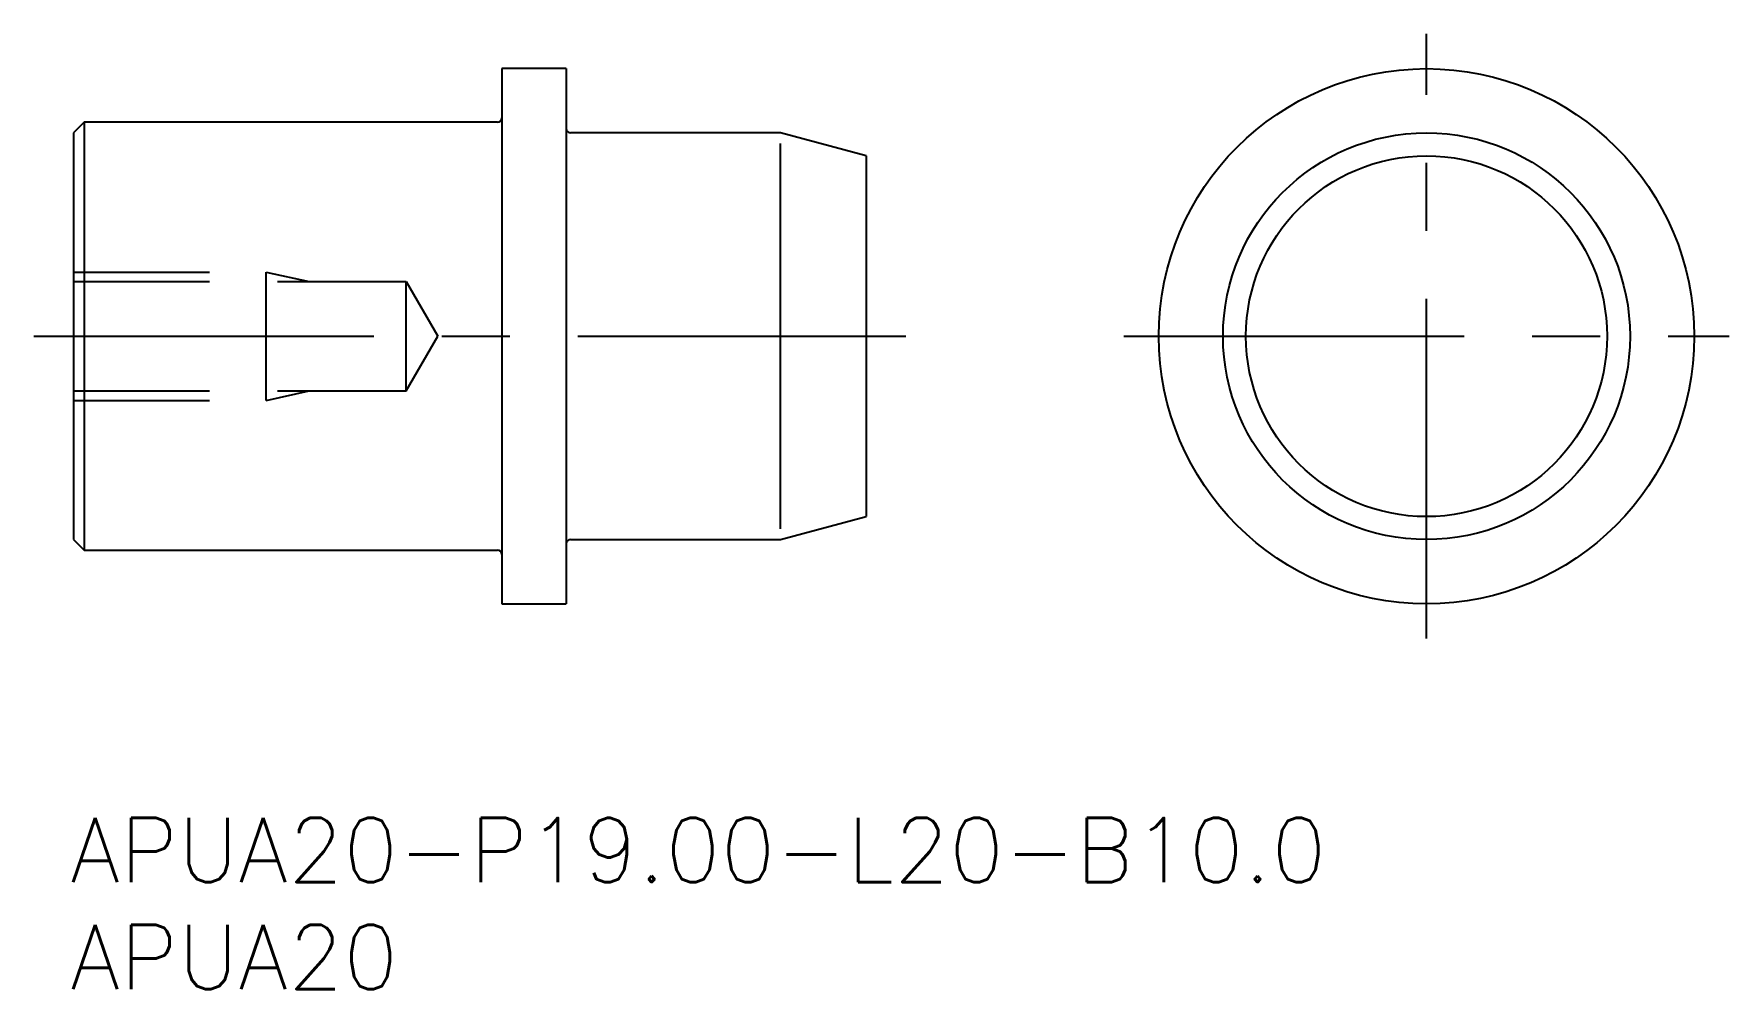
# Model space of a CAD drawing. Extents: x -1.7 to 77.4, y -8 to 36.6.
import ezdxf

# ---------------------------------------------------------------- set-up
doc = ezdxf.new("R2010")
doc.units = 0
doc.header["$LTSCALE"] = 0.5
doc.linetypes.add('CENTER', pattern=[50.8, 31.75, -6.35, 6.35, -6.35])
doc.linetypes.add('DASHED', pattern=[19.05, 12.7, -6.35])
for name, color, linetype in [('MSM_CENTER', 1, 'CENTER'), ('MSM_CONTINUOUS', 7, 'CONTINUOUS'), ('MSM_DASHED', 4, 'DASHED'), ('MSM_NARROW', 5, 'CONTINUOUS'), ('MSM_PART_NUMBER', 7, 'CONTINUOUS')]:
    doc.layers.add(name, color=color, linetype=linetype)
doc.styles.get("Standard").update_dxf_attribs({"font": 'txt.shx', "height": 1.5, "bigfont": 'bigfont.shx'})

# ---------------------------------------------------------------- blocks, each defined once
blk = doc.blocks.new('*U20')
at = {"layer": 'MSM_PART_NUMBER'}
blk.add_text('APUA20-P19.00-L20-B10.0', height=3, dxfattribs=at).set_placement((0, -3))
blk = doc.blocks.new('*U21')
at = {"layer": 'MSM_PART_NUMBER'}
blk.add_text('APUA20', height=3, dxfattribs=at).set_placement((0, -8))

msp = doc.modelspace()

# ---------------------------------------------------------------- linework, layer by layer
at = {"layer": 'MSM_CENTER'}
for p, q in [((63.304, 8.375), (63.304, 36.625)), ((-1.709, 22.5), (38.991, 22.5)), ((49.179, 22.5), (77.429, 22.5))]:
    msp.add_line(p, q, dxfattribs=at)
at = {"layer": 'MSM_CONTINUOUS'}
for p, q in [((20.141, 35), (20.141, 10)), ((23.141, 35), (20.141, 35)), ((23.141, 35), (23.141, 10)), ((0.641, 32.5), (0.141, 32)), ((0.641, 32.5), (0.641, 12.5)), ((19.941, 32.5), (0.641, 32.5)), ((0.141, 32), (0.141, 13)), ((33.141, 32), (23.341, 32)), ((37.141, 30.928), (33.141, 32)), ((37.141, 30.928), (37.141, 14.072)), ((33.141, 13), (37.141, 14.072)), ((0.141, 13), (0.641, 12.5)), ((23.341, 13), (33.141, 13)), ((0.641, 12.5), (19.941, 12.5)), ((20.141, 10), (23.141, 10))]:
    msp.add_line(p, q, dxfattribs=at)
for radius in [12.5, 9.5, 8.428]:
    msp.add_circle((63.304, 22.5), radius, dxfattribs=at)
for centre, start, end in [((19.941, 32.7), 270, 0), ((23.341, 32.2), 180, 270), ((23.341, 12.8), 90, 180), ((19.941, 12.3), 0, 90)]:
    msp.add_arc(centre, 0.2, start, end, dxfattribs=at)
at = {"layer": 'MSM_DASHED'}
for p, q in [((0.141, 25.5), (9.141, 25.5)), ((9.141, 19.5), (9.141, 25.5)), ((9.141, 25.5), (11.141, 25.05)), ((0.141, 25.05), (15.669, 25.05)), ((15.669, 25.05), (17.141, 22.5)), ((15.669, 19.95), (15.669, 25.05)), ((15.669, 19.95), (17.141, 22.5)), ((0.141, 19.95), (15.669, 19.95)), ((9.141, 19.5), (11.141, 19.95)), ((0.141, 19.5), (9.141, 19.5))]:
    msp.add_line(p, q, dxfattribs=at)
at = {"layer": 'MSM_NARROW'}
msp.add_line((33.141, 13.5), (33.141, 31.5), dxfattribs=at)

# ---------------------------------------------------------------- block references
at = {"layer": 'MSM_CONTINUOUS'}
for name in ['*U20', '*U21']:
    msp.add_blockref(name, (0, 0), dxfattribs=at)

doc.saveas('drawing.dxf')
